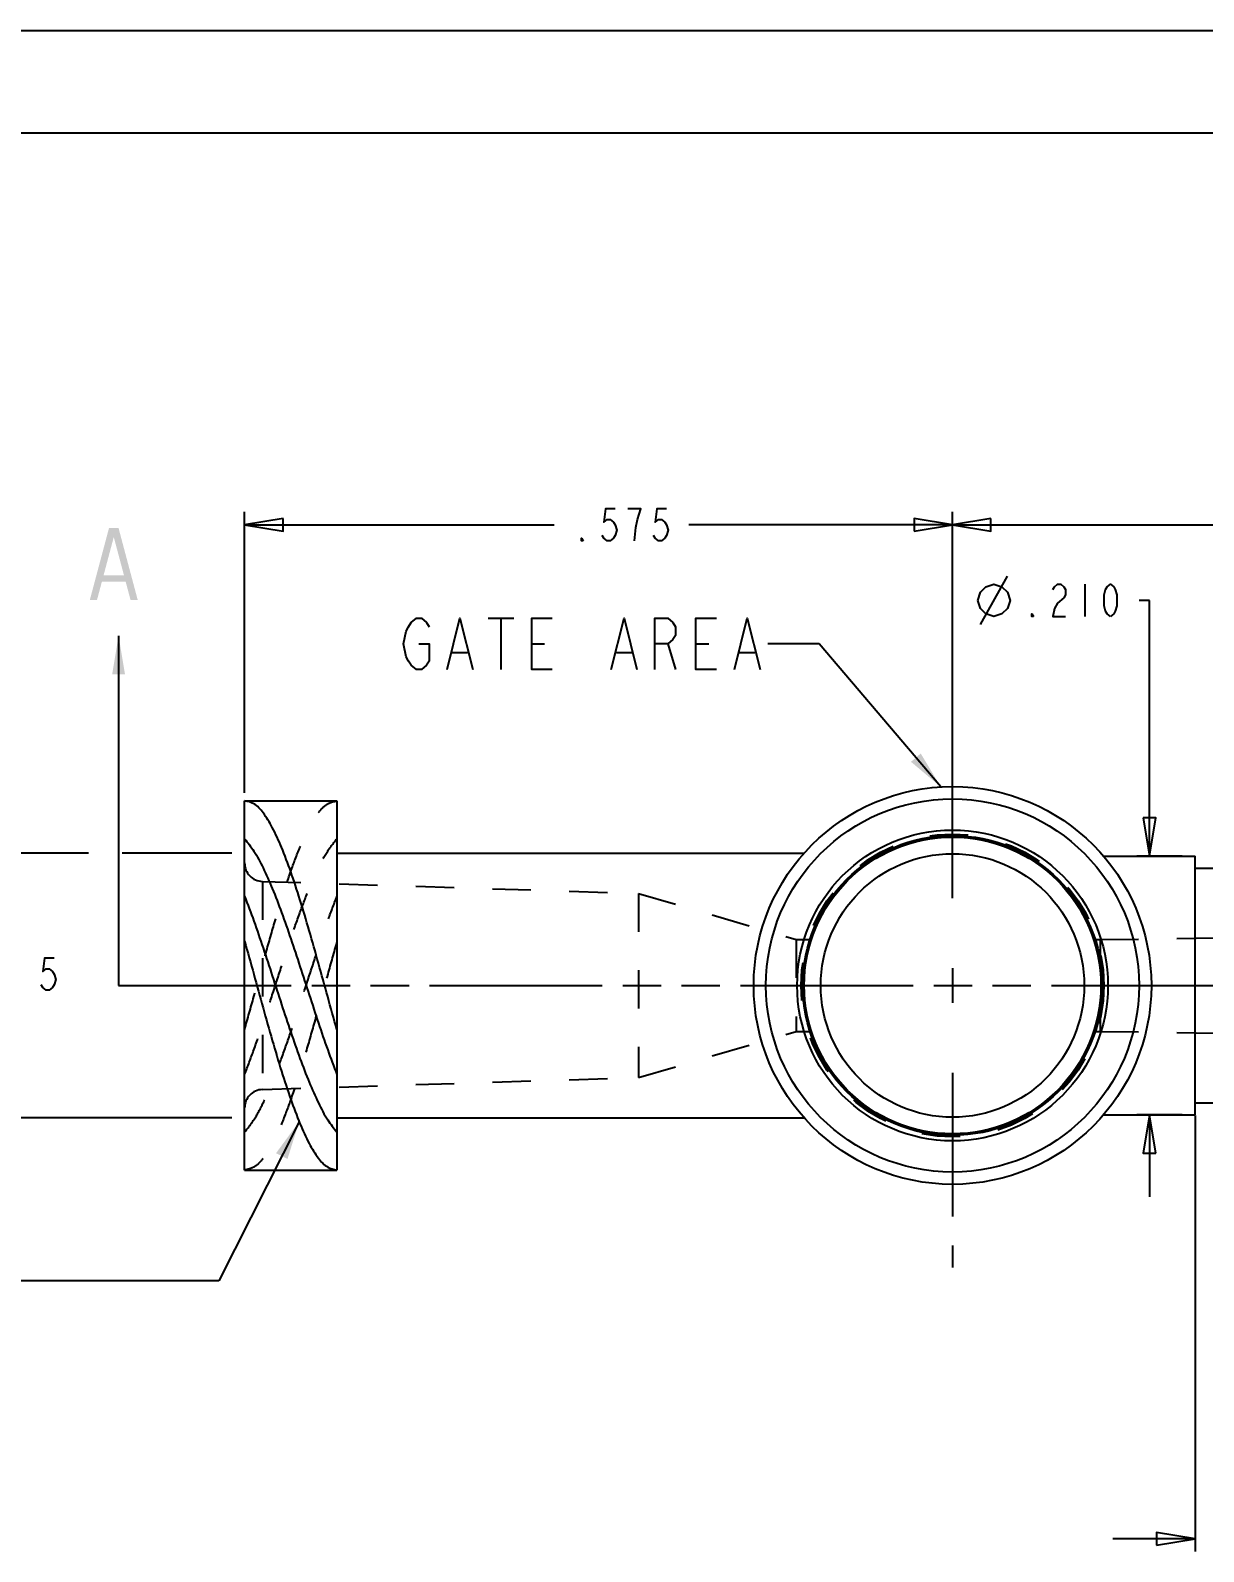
# Model space of a CAD drawing. Extents: x 0 to 34, y 0 to 22.
# Drawn here: x 11.95 to 17.67, y 14.59 to 22 of the extents above; entities that cross this region are included whole.
import ezdxf

# ---------------------------------------------------------------- set-up
doc = ezdxf.new("R2010")
doc.units = 0
doc.header["$LTSCALE"] = 1.87
doc.header["$MEASUREMENT"] = 0
for name, pattern in [('CENTER', [0.6, 0.375, -0.075, 0.075, -0.075]), ('HIDDEN', [0.2, 0.1, -0.1]), ('PHANTOM', [0.8, 0.45, -0.05, 0.1, -0.05, 0.1, -0.05])]:
    doc.linetypes.add(name, pattern=pattern)
doc.layers.get('0').update_dxf_attribs({"linetype": 'CONTINUOUS'})
for name, color, linetype in [('DEFAULT_1', 7, 'CENTER'), ('DEFAULT_2', 8, 'HIDDEN'), ('DEFAULT_3', 7, 'PHANTOM'), ('DETAIL_ITEMS', 7, 'CONTINUOUS'), ('DRAWING_NOTES', 7, 'CONTINUOUS')]:
    doc.layers.add(name, color=color, linetype=linetype)
doc.dimstyles.new('DIMSTYLE_2', dxfattribs={"dimtxt": 0.15625, "dimasz": 0.18, "dimexe": 0.18, "dimexo": 0.0625, "dimgap": 0.09, "dimtad": 0, "dimtih": 1, "dimtoh": 1, "dimdec": 4, "dimlfac": 0.166667, "dimzin": 0, "dimdsep": 46, "dimtxsty": 'Standard', "dimcen": 0.09, "dimadec": 0, "dimazin": 0, "dimtp": 0.005, "dimtm": 0.005, "dimtfac": 1, "dimtdec": 4, "dimtofl": 0, "dimtmove": 0, "dimatfit": 0, "dimfxl": 0, "dimtolj": 1, "dimtzin": 0, "dimarcsym": 0})
doc.dimstyles.new('DIMSTYLE_9', dxfattribs={"dimtxt": 0.15625, "dimasz": 0.18, "dimexe": 0.18, "dimexo": 0.0625, "dimgap": 0.09, "dimtad": 0, "dimtih": 1, "dimtoh": 1, "dimdec": 4, "dimlfac": 0.166667, "dimzin": 0, "dimdsep": 46, "dimtxsty": 'Standard', "dimcen": 0.09, "dimadec": 0, "dimazin": 0, "dimtp": 0.007, "dimtm": 0.007, "dimtfac": 1, "dimtdec": 4, "dimtofl": 0, "dimtmove": 0, "dimatfit": 0, "dimfxl": 0, "dimtolj": 1, "dimtzin": 0, "dimarcsym": 0})

# ---------------------------------------------------------------- blocks, each defined once
blk = doc.blocks.new('*D14')
at = {"color": 2, "linetype": 'Continuous'}
for p, q in [((12.234, 17.9913), (11.6816, 17.9913)), ((11.7441, 17.9913), (11.7441, 17.558)), ((12.9326, 17.9913), (12.3981, 17.9913)), ((11.7441, 16.7013), (11.7441, 17.2455)), ((12.9326, 16.7013), (11.6816, 16.7013))]:
    blk.add_line(p, q, dxfattribs=at)
for points in [[(11.7753, 17.8038), (11.7441, 17.9913), (11.7128, 17.8038), (11.7753, 17.8038)], [(11.7128, 16.8888), (11.7441, 16.7013), (11.7753, 16.8888), (11.7128, 16.8888)]]:
    blk.add_lwpolyline(points, dxfattribs=at)
blk = doc.blocks.new('*D15')
at = {"color": 2, "linetype": 'Continuous'}
for p, q in [((12.9951, 18.2855), (12.9951, 19.6535)), ((16.4451, 18.4403), (16.4451, 19.6535)), ((12.9951, 19.591), (14.504, 19.591)), ((16.4451, 19.591), (15.1603, 19.591))]:
    blk.add_line(p, q, dxfattribs=at)
for points in [[(13.1826, 19.6222), (12.9951, 19.591), (13.1826, 19.5597), (13.1826, 19.6222)], [(16.2576, 19.5597), (16.4451, 19.591), (16.2576, 19.6222), (16.2576, 19.5597)]]:
    blk.add_lwpolyline(points, dxfattribs=at)
blk = doc.blocks.new('*D28')
at = {"color": 2, "linetype": 'Continuous'}
for p, q in [((16.4451, 18.3921), (16.4451, 19.6535)), ((20.8251, 17.9093), (20.8251, 19.6535)), ((16.4451, 19.591), (17.9012, 19.591)), ((20.8251, 19.591), (18.5575, 19.591))]:
    blk.add_line(p, q, dxfattribs=at)
for points in [[(16.6326, 19.6222), (16.4451, 19.591), (16.6326, 19.5597), (16.6326, 19.6222)], [(20.6376, 19.5597), (20.8251, 19.591), (20.6376, 19.6222), (20.6376, 19.5597)]]:
    blk.add_lwpolyline(points, dxfattribs=at)
blk = doc.blocks.new('*D30')
at = {"color": 2, "linetype": 'Continuous'}
for p, q in [((17.6271, 16.7123), (17.6271, 14.5878)), ((18.0051, 16.7123), (18.0051, 14.5878)), ((17.6271, 14.6503), (17.2271, 14.6503)), ((18.0051, 14.6503), (18.5608, 14.6503))]:
    blk.add_line(p, q, dxfattribs=at)
for points in [[(17.4396, 14.619), (17.6271, 14.6503), (17.4396, 14.6815), (17.4396, 14.619)], [(18.1926, 14.6815), (18.0051, 14.6503), (18.1926, 14.619), (18.1926, 14.6815)]]:
    blk.add_lwpolyline(points, dxfattribs=at)
blk = doc.blocks.new('*D36')
at = {"color": 2, "linetype": 'Continuous'}
for p, q in [((17.4053, 19.2229), (17.3555, 19.2229)), ((17.4053, 17.9763), (17.4053, 19.2229)), ((17.5646, 17.9763), (17.3428, 17.9763)), ((17.5646, 16.7163), (17.3428, 16.7163)), ((17.4053, 16.7163), (17.4053, 16.3163))]:
    blk.add_line(p, q, dxfattribs=at)
for points in [[(17.374, 18.1638), (17.4053, 17.9763), (17.4365, 18.1638), (17.374, 18.1638)], [(17.4365, 16.5288), (17.4053, 16.7163), (17.374, 16.5288), (17.4365, 16.5288)]]:
    blk.add_lwpolyline(points, dxfattribs=at)

msp = doc.modelspace()

# ---------------------------------------------------------------- linework, layer by layer
at = {"color": 7, "linetype": 'Continuous'}
for p, q in [((0, 22), (34, 22)), ((32.96, 21.5), (1.06, 21.5)), ((12.38094, 19.04987), (12.38094, 17.34626)), ((12.99511, 16.44626), (12.99511, 18.24626)), ((12.99511, 18.24626), (13.44511, 18.24626)), ((13.44511, 18.24626), (13.44511, 16.44626)), ((13.44511, 17.99126), (15.72196, 17.99126)), ((17.18289, 17.97626), (17.62711, 17.97626)), ((17.62711, 16.71626), (17.62711, 17.97626)), ((17.62711, 17.91776), (18.00511, 17.91776)), ((17.16511, 17.4481), (17.16511, 17.43529)), ((17.16511, 17.24443), (17.16511, 17.25724)), ((17.62711, 16.77476), (18.00511, 16.77476)), ((13.44511, 16.70126), (15.72196, 16.70126)), ((17.18289, 16.71626), (17.62711, 16.71626)), ((12.99511, 16.44626), (13.44511, 16.44626))]:
    msp.add_line(p, q, dxfattribs=at)
at = {"color": 2, "linetype": 'Continuous'}
for p, q in [((16.58207, 19.10574), (16.71228, 19.34011)), ((17.08988, 19.30105), (17.08988, 19.1448)), ((16.44511, 17.43126), (16.44511, 17.26126))]:
    msp.add_line(p, q, dxfattribs=at)
for points in [[(14.80089, 19.66909), (14.75401, 19.66909), (14.7462, 19.60398), (14.76183, 19.617), (14.77745, 19.617), (14.79308, 19.60398), (14.80089, 19.59096), (14.8087, 19.56492), (14.80089, 19.53888), (14.79308, 19.52586), (14.77745, 19.51284), (14.76183, 19.51284), (14.7462, 19.52586), (14.73839, 19.53888)], [(14.89464, 19.51284), (14.90245, 19.57794), (14.91026, 19.617), (14.91808, 19.64305), (14.92589, 19.66909), (14.86339, 19.66909)], [(15.05089, 19.66909), (15.00401, 19.66909), (14.9962, 19.60398), (15.01183, 19.617), (15.02745, 19.617), (15.04308, 19.60398), (15.05089, 19.59096), (15.0587, 19.56492), (15.05089, 19.53888), (15.04308, 19.52586), (15.02745, 19.51284), (15.01183, 19.51284), (14.9962, 19.52586), (14.98839, 19.53888)], [(14.64464, 19.51284), (14.63683, 19.51284), (14.63683, 19.52586), (14.64464, 19.51284)], [(16.56905, 19.22292), (16.58207, 19.26199), (16.60811, 19.28803), (16.64717, 19.30105), (16.68623, 19.28803), (16.71228, 19.26199), (16.7253, 19.22292), (16.71228, 19.18386), (16.68623, 19.15782), (16.64717, 19.1448), (16.60811, 19.15782), (16.58207, 19.18386), (16.56905, 19.22292)], [(16.93363, 19.27501), (16.94144, 19.28803), (16.95707, 19.30105), (16.97269, 19.30105), (16.98832, 19.28803), (16.99613, 19.27501), (16.99613, 19.24896), (16.98832, 19.23594)], [(17.21488, 19.1448), (17.19926, 19.15782), (17.19144, 19.17084), (17.18363, 19.19688), (17.18363, 19.24896), (17.19144, 19.27501), (17.19926, 19.28803), (17.21488, 19.30105), (17.23051, 19.28803), (17.23832, 19.27501), (17.24613, 19.24896), (17.24613, 19.19688), (17.23832, 19.17084), (17.23051, 19.15782), (17.21488, 19.1448)], [(16.98832, 19.23594), (16.95707, 19.2099), (16.94144, 19.18386), (16.93363, 19.1448), (16.99613, 19.1448)], [(16.83988, 19.1448), (16.83207, 19.1448), (16.83207, 19.15782), (16.83988, 19.1448)], [(12.06699, 17.47987), (12.02011, 17.47987), (12.0123, 17.41476), (12.02792, 17.42778), (12.04355, 17.42778), (12.05917, 17.41476), (12.06699, 17.40174), (12.0748, 17.3757), (12.06699, 17.34966), (12.05917, 17.33664), (12.04355, 17.32362), (12.02792, 17.32362), (12.0123, 17.33664), (12.00449, 17.34966)]]:
    msp.add_lwpolyline(points, dxfattribs=at)
at = {"color": 7, "linetype": 'Continuous'}
for radius in [0.969, 0.909, 0.75722, 0.7305, 0.723, 0.642]:
    msp.add_circle((16.44511, 17.34626), radius, dxfattribs=at)
for points in [[(13.44511, 17.13088), (13.40014, 17.29179), (13.35515, 17.4546), (13.31014, 17.61389), (13.26514, 17.76441), (13.22013, 17.90123), (13.17513, 18.01987), (13.13012, 18.11643), (13.08512, 18.18777), (13.04011, 18.23152), (12.99511, 18.24626)], [(12.99511, 18.06155), (13.04011, 18.00094), (13.08511, 17.91887), (13.13011, 17.81805), (13.17511, 17.70178), (13.22011, 17.57385), (13.26511, 17.43847), (13.31011, 17.30007), (13.35511, 17.16319), (13.40011, 17.0323), (13.44511, 16.91169)], [(12.99511, 17.78083), (13.04011, 17.66023), (13.08511, 17.52934), (13.13011, 17.39245), (13.17511, 17.25405), (13.22011, 17.11867), (13.26511, 16.99075), (13.31011, 16.87447), (13.35511, 16.77365), (13.40011, 16.69159), (13.44511, 16.63098)], [(15.75387, 17.56817), (15.75362, 17.56818), (15.75338, 17.56818), (15.74914, 17.55524), (15.74183, 17.52995), (15.73344, 17.49495), (15.72553, 17.45097), (15.71985, 17.39989), (15.71784, 17.34626)], [(17.16511, 17.44809), (17.1578, 17.49006), (17.1499, 17.52416), (17.14265, 17.55012), (17.13773, 17.56559), (17.13621, 17.56966), (17.13828, 17.56243), (17.14359, 17.54389), (17.15084, 17.51547), (17.15843, 17.47912), (17.16511, 17.43529)], [(17.16511, 17.44809), (17.1578, 17.49006), (17.1499, 17.52416), (17.14265, 17.55012), (17.13773, 17.56559), (17.13621, 17.56966), (17.13617, 17.56971)], [(12.99511, 17.56165), (13.04007, 17.40074), (13.08507, 17.23793), (13.13007, 17.07863), (13.17508, 16.9281), (13.22009, 16.79128), (13.26509, 16.67265), (13.31009, 16.57609), (13.3551, 16.50476), (13.40011, 16.46101), (13.44511, 16.44626)], [(17.17238, 17.34626), (17.17155, 17.38066), (17.16906, 17.41512), (17.16511, 17.4481)], [(17.16511, 17.43529), (17.16914, 17.39111), (17.17051, 17.34626)], [(15.71784, 17.34626), (15.71985, 17.29261), (15.72553, 17.24154), (15.73344, 17.19759), (15.74183, 17.16259), (15.74914, 17.13729), (15.75338, 17.12435), (15.75362, 17.12434), (15.75392, 17.12434)], [(15.75392, 17.12434), (15.74983, 17.13726), (15.74294, 17.16255), (15.73487, 17.19754), (15.72719, 17.24151), (15.72166, 17.2926), (15.7197, 17.34626)], [(17.16511, 17.24443), (17.16906, 17.2774), (17.17155, 17.31186), (17.17238, 17.34626)], [(17.17051, 17.34626), (17.16915, 17.30143), (17.16511, 17.25724)], [(17.16511, 17.25724), (17.15843, 17.21339), (17.15083, 17.17703), (17.14359, 17.14863), (17.13828, 17.13009), (17.13621, 17.12287), (17.13773, 17.12695), (17.14265, 17.14241), (17.14991, 17.16839), (17.1578, 17.2025), (17.16511, 17.24444)], [(17.13617, 17.12282), (17.13621, 17.12287), (17.13773, 17.12695), (17.14265, 17.14241), (17.14991, 17.16839), (17.1578, 17.2025), (17.16511, 17.24444)]]:
    msp.add_spline(points, degree=3, dxfattribs=at)
for points in [[(12.24094, 19.22487), (12.33428, 19.57487), (12.27594, 19.22487), (12.36928, 19.57487)], [(12.43928, 19.22487), (12.47428, 19.22487), (12.34594, 19.57487), (12.38094, 19.57487)], [(12.28761, 19.34402), (12.28761, 19.31423), (12.42761, 19.34402), (12.42761, 19.31423)], [(12.38094, 19.04987), (12.41219, 18.86237), (12.34969, 18.86237)]]:
    msp.add_solid(points, dxfattribs=at)
at = {"layer": 'DEFAULT_1', "color": 2, "linetype": 'CENTER'}
for p, q in [((16.44511, 17.77126), (16.44511, 19.43439)), ((16.44511, 16.92126), (16.44511, 15.97178))]:
    msp.add_line(p, q, dxfattribs=at)
at = {"layer": 'DEFAULT_2', "color": 8, "linetype": 'HIDDEN'}
for p, q in [((13.08224, 17.85326), (13.08224, 16.83926)), ((13.08224, 17.85326), (14.91511, 17.79489)), ((14.91511, 17.79489), (14.91511, 16.89764)), ((14.91511, 17.79489), (15.68311, 17.56976)), ((15.68311, 17.56976), (15.68311, 17.12276)), ((15.68311, 17.56976), (15.7535, 17.56976)), ((17.13642, 17.56976), (17.16511, 17.56976)), ((17.16511, 17.56976), (18.78511, 17.59526)), ((17.16511, 17.56976), (17.16511, 17.4481)), ((17.16511, 17.24443), (17.16511, 17.12276)), ((14.91511, 16.89764), (15.68311, 17.12276)), ((15.68311, 17.12276), (15.7535, 17.12276)), ((17.13642, 17.12276), (17.16511, 17.12276)), ((17.16511, 17.12276), (18.78511, 17.09726)), ((13.08224, 16.83926), (14.91511, 16.89764))]:
    msp.add_line(p, q, dxfattribs=at)
msp.add_circle((16.44511, 17.34626), 0.738, dxfattribs=at)
for centre, start, end in [((13.08511, 17.94322), 180, 268.175736), ((13.08511, 16.74931), 91.824264, 180)]:
    msp.add_arc(centre, 0.09, start, end, dxfattribs=at)
for points in [[(12.99511, 17.13088), (13.04007, 17.29179), (13.08507, 17.4546), (13.13007, 17.6139), (13.17508, 17.76443), (13.22009, 17.90125), (13.26509, 18.01988), (13.3101, 18.11645), (13.3551, 18.18777), (13.4001, 18.23152), (13.44511, 18.24626)], [(12.99511, 16.91169), (13.04011, 17.0323), (13.08511, 17.16319), (13.13011, 17.30007), (13.17511, 17.43847), (13.22011, 17.57385), (13.26511, 17.70178), (13.31011, 17.81805), (13.35511, 17.91887), (13.40011, 18.00094), (13.44511, 18.06155)], [(12.99511, 16.63098), (13.04011, 16.69159), (13.08511, 16.77365), (13.13011, 16.87447), (13.17511, 16.99075), (13.22011, 17.11867), (13.26511, 17.25405), (13.31011, 17.39245), (13.35511, 17.52934), (13.40011, 17.66023), (13.44511, 17.78083)], [(13.44511, 17.56165), (13.40014, 17.40074), (13.35515, 17.23793), (13.31014, 17.07863), (13.26513, 16.9281), (13.22013, 16.79128), (13.17512, 16.67264), (13.13012, 16.57608), (13.08511, 16.50476), (13.04011, 16.46101), (12.99511, 16.44626)]]:
    msp.add_spline(points, degree=3, dxfattribs=at)
at = {"layer": 'DEFAULT_3', "color": 7, "linetype": 'PHANTOM'}
msp.add_line((12.38094, 17.34626), (23.2609, 17.34626), dxfattribs=at)
at = {"layer": 'DETAIL_ITEMS', "color": 2, "linetype": 'Continuous'}
for p, q in [((14.18218, 19.13561), (14.30718, 19.13561)), ((14.24468, 19.13561), (14.24468, 18.88561)), ((14.39468, 19.01061), (14.45718, 19.01061)), ((15.05718, 19.01061), (15.09468, 18.88561)), ((15.19468, 19.01061), (15.25718, 19.01061)), ((15.79468, 19.01061), (15.54468, 19.01061)), ((16.38811, 18.31359), (15.79468, 19.01061)), ((14.00718, 18.96894), (14.08218, 18.96894)), ((14.80718, 18.96894), (14.88218, 18.96894)), ((15.40718, 18.96894), (15.48218, 18.96894))]:
    msp.add_line(p, q, dxfattribs=at)
for points in [[(13.84468, 19.01061), (13.89468, 19.01061), (13.89468, 18.92727), (13.88218, 18.90644), (13.85718, 18.88561), (13.83218, 18.88561), (13.80718, 18.90644), (13.79468, 18.92727), (13.78218, 18.94811), (13.76968, 19.01061), (13.78218, 19.07311), (13.79468, 19.09394), (13.80718, 19.11477), (13.83218, 19.13561), (13.85718, 19.13561), (13.88218, 19.11477), (13.89468, 19.09394)], [(13.98218, 18.88561), (14.04468, 19.13561), (14.10718, 18.88561)], [(14.49468, 18.88561), (14.39468, 18.88561), (14.39468, 19.13561), (14.49468, 19.13561)], [(14.78218, 18.88561), (14.84468, 19.13561), (14.90718, 18.88561)], [(14.99468, 18.88561), (14.99468, 19.13561), (15.05718, 19.13561), (15.08218, 19.11477), (15.09468, 19.09394), (15.09468, 19.05227), (15.08218, 19.03144), (15.05718, 19.01061), (14.99468, 19.01061)], [(15.29468, 18.88561), (15.19468, 18.88561), (15.19468, 19.13561), (15.29468, 19.13561)], [(15.38218, 18.88561), (15.44468, 19.13561), (15.50718, 18.88561)]]:
    msp.add_lwpolyline(points, dxfattribs=at)
msp.add_solid([(16.38811, 18.31359), (16.24277, 18.43609), (16.29036, 18.47661)], dxfattribs=at)
at = {"layer": 'DRAWING_NOTES', "color": 2, "linetype": 'Continuous'}
for p, q in [((13.261, 16.68258), (12.86885, 15.9071)), ((12.86885, 15.9071), (11.88439, 15.9071))]:
    msp.add_line(p, q, dxfattribs=at)
msp.add_solid([(13.261, 16.68258), (13.20427, 16.50115), (13.1485, 16.52935)], dxfattribs=at)

# ---------------------------------------------------------------- dimensions: what is measured, and where the dimension line sits
at = {"color": 2, "linetype": 'Continuous'}
for base, p1, p2, angle, dimstyle, picture, middle in [((12.99511, 19.59096), (16.44511, 18.44028), (12.99511, 18.2855), 180, 'DIMSTYLE_2', '*D15', (14.58214, 19.51284)), ((16.44511, 19.59096), (20.82511, 17.90933), (16.44511, 18.39214), 180, 'DIMSTYLE_2', '*D28', (17.97934, 19.51284)), ((17.40528, 16.71626), (17.56461, 17.97626), (17.56461, 16.71626), 270, 'DIMSTYLE_2', '*D36', (16.56905, 19.1448)), ((11.74407, 16.70126), (12.93261, 17.99126), (12.93261, 16.70126), 270, 'DIMSTYLE_2', '*D14', (11.3899, 17.32362)), ((17.62711, 14.65028), (18.00511, 16.71226), (17.62711, 16.71226), 180, 'DIMSTYLE_9', '*D30', (18.63891, 14.68934))]:
    dim = msp.add_linear_dim(base=base, p1=p1, p2=p2, angle=angle, dimstyle=dimstyle, dxfattribs=at)
    dim.commit()
    dim.dimension.update_dxf_attribs({"geometry": picture, "text_midpoint": middle})

doc.saveas('drawing.dxf')
